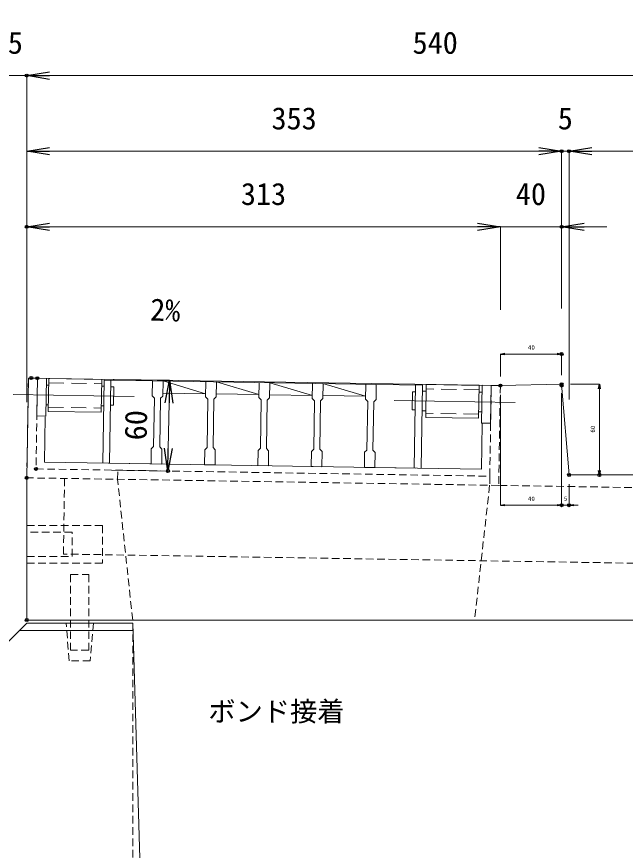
# Model space of a CAD drawing. Units: millimetres, scale not verified. Extents: x -1945 to 1945, y -1212 to 1628.
# Drawn here: x -1558 to -1156, y 67 to 619 of the extents above; entities that cross this region are included whole.
import ezdxf
from ezdxf.enums import TextEntityAlignment as Align

# ---------------------------------------------------------------- set-up
doc = ezdxf.new("R2010")
doc.units = ezdxf.units.MM
doc.header["$LTSCALE"] = 10
doc.header["$PDMODE"] = 32
doc.header["$PDSIZE"] = 2
doc.linetypes.add('USER1', pattern=[0.75, 0.5, -0.25])
doc.linetypes.add('USER3', pattern=[1.5, 1, -0.5])
doc.layers.add('0-0_0', color=7, linetype='Continuous')
doc.layers.add('0-2_DEFPOINTS', color=7, linetype='Continuous')
for name, color, linetype, lineweight in [('0-3_KIJUN', 7, 'USER1', 18), ('0-5_SUNPO_S10', 3, 'Continuous', 18), ('0-6_SUNPO_S2', 3, 'Continuous', 18), ('0-7_10-グレーチング', 5, 'Continuous', 18)]:
    doc.layers.add(name, color=color, linetype=linetype, lineweight=lineweight)
doc.styles.add('ＭＳ ゴシック', font='')
doc.styles.get('ＭＳ ゴシック').set_extended_font_data('MS Gothic')

# ---------------------------------------------------------------- blocks, each defined once
blk = doc.blocks.new('D2')
at = {"layer": '0-2_DEFPOINTS'}
blk.add_point((396.34, 1799.64), dxfattribs=at)
blk = doc.blocks.new('_OPEN')
at = {"layer": '0-0_0'}
blk.add_line((0, 0), (-1, 0), dxfattribs=at)
blk.add_lwpolyline([(-1, 0.1667), (0, 0), (-1, -0.1667)], dxfattribs=at)
blk = doc.blocks.new('D18')
at = {"layer": '0-2_DEFPOINTS'}
for p in [(746.84, 1795.53), (933.34, 1735.53), (1058.34, 1735.53)]:
    blk.add_point(p, dxfattribs=at)
at = {"layer": '0-5_SUNPO_S10'}
for p, q in [((796.84, 1795.53), (1058.34, 1795.53)), ((1058.34, 1780.53), (1058.34, 1750.53)), ((983.34, 1735.53), (1058.34, 1735.53))]:
    blk.add_line(p, q, dxfattribs=at)
at = {"layer": '0-5_SUNPO_S10', "xscale": 15, "yscale": 15}
for p, rotation in [((1058.34, 1795.53), 90), ((1058.34, 1735.53), 270)]:
    blk.add_blockref('_OPEN', p, dxfattribs=dict(at, rotation=rotation))
at = {"layer": '0-5_SUNPO_S10', "color": 7, "style": 'ＭＳ ゴシック'}
blk.add_text('60', height=14.66, rotation=90, dxfattribs=at).set_placement((1048.34, 1755.53), align=Align.BOTTOM_LEFT)
blk = doc.blocks.new('D20')
at = {"layer": '0-2_DEFPOINTS'}
for p in [(746.84, 1949.64), (746.84, 1795.53), (393.34, 1733.65)]:
    blk.add_point(p, dxfattribs=at)
at = {"layer": '0-5_SUNPO_S10'}
for p, q in [((393.34, 1783.65), (393.34, 1949.64)), ((408.34, 1949.64), (731.84, 1949.64)), ((746.84, 1845.53), (746.84, 1949.64))]:
    blk.add_line(p, q, dxfattribs=at)
at = {"layer": '0-5_SUNPO_S10', "xscale": 15, "yscale": 15, "rotation": 180}
blk.add_blockref('_OPEN', (393.34, 1949.64), dxfattribs=at)
at = {"layer": '0-5_SUNPO_S10', "xscale": 15, "yscale": 15}
blk.add_blockref('_OPEN', (746.84, 1949.64), dxfattribs=at)
at = {"layer": '0-5_SUNPO_S10', "color": 7, "style": 'ＭＳ ゴシック'}
blk.add_text('353', height=14.66, dxfattribs=at).set_placement((555.09, 1959.64), align=Align.BOTTOM_LEFT)
blk = doc.blocks.new('D21')
at = {"layer": '0-2_DEFPOINTS'}
for p in [(933.34, 1949.64), (751.84, 1735.53), (933.34, 1735.53)]:
    blk.add_point(p, dxfattribs=at)
at = {"layer": '0-5_SUNPO_S10'}
for p, q in [((751.84, 1785.53), (751.84, 1949.64)), ((766.84, 1949.64), (918.34, 1949.64)), ((933.34, 1785.53), (933.34, 1949.64))]:
    blk.add_line(p, q, dxfattribs=at)
at = {"layer": '0-5_SUNPO_S10', "xscale": 15, "yscale": 15, "rotation": 180}
blk.add_blockref('_OPEN', (751.84, 1949.64), dxfattribs=at)
at = {"layer": '0-5_SUNPO_S10', "xscale": 15, "yscale": 15}
blk.add_blockref('_OPEN', (933.34, 1949.64), dxfattribs=at)
at = {"layer": '0-5_SUNPO_S10', "color": 7, "style": 'ＭＳ ゴシック'}
blk.add_text('182', height=14.66, dxfattribs=at).set_placement((827.59, 1959.64), align=Align.BOTTOM_LEFT)
blk = doc.blocks.new('D22')
at = {"layer": '0-2_DEFPOINTS'}
for p in [(393.34, 1999.64), (393.34, 1733.65), (368.34, 1612.64)]:
    blk.add_point(p, dxfattribs=at)
at = {"layer": '0-5_SUNPO_S10'}
for p, q in [((353.34, 1999.64), (338.34, 1999.64)), ((368.34, 1662.64), (368.34, 1999.64)), ((368.34, 1999.64), (393.34, 1999.64)), ((393.34, 1783.65), (393.34, 1999.64)), ((408.34, 1999.64), (423.34, 1999.64))]:
    blk.add_line(p, q, dxfattribs=at)
at = {"layer": '0-5_SUNPO_S10', "xscale": 15, "yscale": 15}
blk.add_blockref('_OPEN', (368.34, 1999.64), dxfattribs=at)
at = {"layer": '0-5_SUNPO_S10', "xscale": 15, "yscale": 15, "rotation": 180}
blk.add_blockref('_OPEN', (393.34, 1999.64), dxfattribs=at)
at = {"layer": '0-5_SUNPO_S10', "color": 7, "style": 'ＭＳ ゴシック'}
blk.add_text('25', height=14.66, dxfattribs=at).set_placement((370.84, 2009.64), align=Align.BOTTOM_LEFT)
blk = doc.blocks.new('D23')
at = {"layer": '0-2_DEFPOINTS'}
for p in [(933.34, 1999.64), (393.34, 1733.65), (933.34, 1735.53)]:
    blk.add_point(p, dxfattribs=at)
at = {"layer": '0-5_SUNPO_S10'}
for p, q in [((393.34, 1783.65), (393.34, 1999.64)), ((408.34, 1999.64), (918.34, 1999.64)), ((933.34, 1785.53), (933.34, 1999.64))]:
    blk.add_line(p, q, dxfattribs=at)
at = {"layer": '0-5_SUNPO_S10', "xscale": 15, "yscale": 15, "rotation": 180}
blk.add_blockref('_OPEN', (393.34, 1999.64), dxfattribs=at)
at = {"layer": '0-5_SUNPO_S10', "xscale": 15, "yscale": 15}
blk.add_blockref('_OPEN', (933.34, 1999.64), dxfattribs=at)
at = {"layer": '0-5_SUNPO_S10', "color": 7, "style": 'ＭＳ ゴシック'}
blk.add_text('540', height=14.66, dxfattribs=at).set_placement((648.34, 2009.64), align=Align.BOTTOM_LEFT)
blk = doc.blocks.new('D25')
at = {"layer": '0-2_DEFPOINTS'}
for p in [(958.34, 2049.64), (368.34, 1612.64), (958.34, 1612.64)]:
    blk.add_point(p, dxfattribs=at)
at = {"layer": '0-5_SUNPO_S10'}
for p, q in [((368.34, 1662.64), (368.34, 2049.64)), ((383.34, 2049.64), (943.34, 2049.64)), ((958.34, 1662.64), (958.34, 2049.64))]:
    blk.add_line(p, q, dxfattribs=at)
at = {"layer": '0-5_SUNPO_S10', "xscale": 15, "yscale": 15, "rotation": 180}
blk.add_blockref('_OPEN', (368.34, 2049.64), dxfattribs=at)
at = {"layer": '0-5_SUNPO_S10', "xscale": 15, "yscale": 15}
blk.add_blockref('_OPEN', (958.34, 2049.64), dxfattribs=at)
at = {"layer": '0-5_SUNPO_S10', "color": 7, "style": 'ＭＳ ゴシック'}
blk.add_text('590', height=14.66, dxfattribs=at).set_placement((648.34, 2059.64), align=Align.BOTTOM_LEFT)
blk = doc.blocks.new('D26')
at = {"layer": '0-2_DEFPOINTS'}
for p in [(396.34, 1799.64), (268.34, 1639.64), (393.34, 1639.64)]:
    blk.add_point(p, dxfattribs=at)
at = {"layer": '0-5_SUNPO_S10'}
for p, q in [((346.34, 1799.64), (268.34, 1799.64)), ((268.34, 1784.64), (268.34, 1654.64)), ((343.34, 1639.64), (268.34, 1639.64))]:
    blk.add_line(p, q, dxfattribs=at)
at = {"layer": '0-5_SUNPO_S10', "xscale": 15, "yscale": 15}
for p, rotation in [((268.34, 1799.64), 90), ((268.34, 1639.64), 270)]:
    blk.add_blockref('_OPEN', p, dxfattribs=dict(at, rotation=rotation))
at = {"layer": '0-5_SUNPO_S10', "color": 7, "style": 'ＭＳ ゴシック'}
blk.add_text('160', height=14.66, rotation=90, dxfattribs=at).set_placement((258.34, 1704.64), align=Align.BOTTOM_LEFT)
blk = doc.blocks.new('D27')
at = {"layer": '0-2_DEFPOINTS'}
for p in [(393.34, 1639.64), (268.34, 1279.64), (663.34, 1279.64)]:
    blk.add_point(p, dxfattribs=at)
at = {"layer": '0-5_SUNPO_S10'}
for p, q in [((343.34, 1639.64), (268.34, 1639.64)), ((268.34, 1624.64), (268.34, 1294.64)), ((613.34, 1279.64), (268.34, 1279.64))]:
    blk.add_line(p, q, dxfattribs=at)
at = {"layer": '0-5_SUNPO_S10', "xscale": 15, "yscale": 15}
for p, rotation in [((268.34, 1639.64), 90), ((268.34, 1279.64), 270)]:
    blk.add_blockref('_OPEN', p, dxfattribs=dict(at, rotation=rotation))
at = {"layer": '0-5_SUNPO_S10', "color": 7, "style": 'ＭＳ ゴシック'}
blk.add_text('360', height=14.66, rotation=90, dxfattribs=at).set_placement((258.34, 1444.64), align=Align.BOTTOM_LEFT)
blk = doc.blocks.new('D28')
at = {"layer": '0-2_DEFPOINTS'}
for p in [(396.34, 1799.64), (218.34, 1279.64), (663.34, 1279.64)]:
    blk.add_point(p, dxfattribs=at)
at = {"layer": '0-5_SUNPO_S10'}
for p, q in [((346.34, 1799.64), (218.34, 1799.64)), ((218.34, 1784.64), (218.34, 1294.64)), ((613.34, 1279.64), (218.34, 1279.64))]:
    blk.add_line(p, q, dxfattribs=at)
at = {"layer": '0-5_SUNPO_S10', "xscale": 15, "yscale": 15}
for p, rotation in [((218.34, 1799.64), 90), ((218.34, 1279.64), 270)]:
    blk.add_blockref('_OPEN', p, dxfattribs=dict(at, rotation=rotation))
at = {"layer": '0-5_SUNPO_S10', "color": 7, "style": 'ＭＳ ゴシック'}
blk.add_text('520', height=14.66, rotation=90, dxfattribs=at).set_placement((208.34, 1524.64), align=Align.BOTTOM_LEFT)
blk = doc.blocks.new('D34')
at = {"layer": '0-2_DEFPOINTS'}
for p in [(393.34, 1899.64), (706.36, 1794.64), (393.34, 1733.65)]:
    blk.add_point(p, dxfattribs=at)
at = {"layer": '0-5_SUNPO_S10'}
for p, q in [((393.34, 1783.65), (393.34, 1899.64)), ((691.36, 1899.64), (408.34, 1899.64)), ((706.36, 1844.64), (706.36, 1899.64))]:
    blk.add_line(p, q, dxfattribs=at)
at = {"layer": '0-5_SUNPO_S10', "xscale": 15, "yscale": 15, "rotation": 180}
blk.add_blockref('_OPEN', (393.34, 1899.64), dxfattribs=at)
at = {"layer": '0-5_SUNPO_S10', "xscale": 15, "yscale": 15}
blk.add_blockref('_OPEN', (706.36, 1899.64), dxfattribs=at)
at = {"layer": '0-5_SUNPO_S10', "color": 7, "style": 'ＭＳ ゴシック'}
blk.add_text('313', height=14.66, dxfattribs=at).set_placement((534.85, 1909.64), align=Align.BOTTOM_LEFT)
blk = doc.blocks.new('D35')
at = {"layer": '0-2_DEFPOINTS'}
for p in [(746.84, 1899.64), (706.36, 1794.64), (746.84, 1795.53)]:
    blk.add_point(p, dxfattribs=at)
at = {"layer": '0-5_SUNPO_S10'}
for p, q in [((691.36, 1899.64), (676.36, 1899.64)), ((706.36, 1844.64), (706.36, 1899.64)), ((706.36, 1899.64), (746.84, 1899.64)), ((746.84, 1845.53), (746.84, 1899.64)), ((761.84, 1899.64), (776.84, 1899.64))]:
    blk.add_line(p, q, dxfattribs=at)
at = {"layer": '0-5_SUNPO_S10', "xscale": 15, "yscale": 15}
blk.add_blockref('_OPEN', (706.36, 1899.64), dxfattribs=at)
at = {"layer": '0-5_SUNPO_S10', "xscale": 15, "yscale": 15, "rotation": 180}
blk.add_blockref('_OPEN', (746.84, 1899.64), dxfattribs=at)
at = {"layer": '0-5_SUNPO_S10', "color": 7, "style": 'ＭＳ ゴシック'}
blk.add_text('40', height=14.66, dxfattribs=at).set_placement((716.6, 1909.64), align=Align.BOTTOM_LEFT)
blk = doc.blocks.new('D36')
at = {"layer": '0-2_DEFPOINTS'}
for p in [(746.84, 1815.53), (706.36, 1794.64), (746.84, 1795.53)]:
    blk.add_point(p, dxfattribs=at)
at = {"layer": '0-6_SUNPO_S2'}
for p, q in [((706.36, 1800.64), (706.36, 1815.53)), ((709.36, 1815.53), (743.84, 1815.53)), ((746.84, 1801.53), (746.84, 1815.53))]:
    blk.add_line(p, q, dxfattribs=at)
at = {"layer": '0-6_SUNPO_S2', "xscale": 3, "yscale": 3, "rotation": 180}
blk.add_blockref('_OPEN', (706.36, 1815.53), dxfattribs=at)
at = {"layer": '0-6_SUNPO_S2', "xscale": 3, "yscale": 3}
blk.add_blockref('_OPEN', (746.84, 1815.53), dxfattribs=at)
at = {"layer": '0-6_SUNPO_S2', "color": 7, "style": 'ＭＳ ゴシック'}
blk.add_text('40', height=2.933, dxfattribs=at).set_placement((724.6, 1817.53), align=Align.BOTTOM_LEFT)
blk = doc.blocks.new('D37')
at = {"layer": '0-2_DEFPOINTS'}
for p in [(746.84, 1795.53), (751.84, 1735.53), (751.84, 1715.53)]:
    blk.add_point(p, dxfattribs=at)
at = {"layer": '0-6_SUNPO_S2'}
for p, q in [((746.84, 1789.53), (746.84, 1715.53)), ((751.84, 1729.53), (751.84, 1715.53)), ((743.84, 1715.53), (740.84, 1715.53)), ((746.84, 1715.53), (751.84, 1715.53)), ((754.84, 1715.53), (757.84, 1715.53))]:
    blk.add_line(p, q, dxfattribs=at)
at = {"layer": '0-6_SUNPO_S2', "xscale": 3, "yscale": 3}
blk.add_blockref('_OPEN', (746.84, 1715.53), dxfattribs=at)
at = {"layer": '0-6_SUNPO_S2', "xscale": 3, "yscale": 3, "rotation": 180}
blk.add_blockref('_OPEN', (751.84, 1715.53), dxfattribs=at)
at = {"layer": '0-6_SUNPO_S2', "color": 7, "style": 'ＭＳ ゴシック'}
blk.add_text('5', height=2.93, dxfattribs=at).set_placement((748.34, 1717.53), align=Align.BOTTOM_LEFT)
blk = doc.blocks.new('D38')
at = {"layer": '0-2_DEFPOINTS'}
for p in [(706.36, 1794.64), (746.84, 1794.64), (746.84, 1715.53)]:
    blk.add_point(p, dxfattribs=at)
at = {"layer": '0-6_SUNPO_S2'}
for p, q in [((706.36, 1788.64), (706.36, 1715.53)), ((746.84, 1788.64), (746.84, 1715.53)), ((709.36, 1715.53), (743.84, 1715.53))]:
    blk.add_line(p, q, dxfattribs=at)
at = {"layer": '0-6_SUNPO_S2', "xscale": 3, "yscale": 3, "rotation": 180}
blk.add_blockref('_OPEN', (706.36, 1715.53), dxfattribs=at)
at = {"layer": '0-6_SUNPO_S2', "xscale": 3, "yscale": 3}
blk.add_blockref('_OPEN', (746.84, 1715.53), dxfattribs=at)
at = {"layer": '0-6_SUNPO_S2', "color": 7, "style": 'ＭＳ ゴシック'}
blk.add_text('40', height=2.933, dxfattribs=at).set_placement((724.6, 1717.53), align=Align.BOTTOM_LEFT)
blk = doc.blocks.new('D39')
at = {"layer": '0-2_DEFPOINTS'}
for p in [(746.84, 1795.53), (751.84, 1735.53), (771.84, 1735.53)]:
    blk.add_point(p, dxfattribs=at)
at = {"layer": '0-6_SUNPO_S2'}
for p, q in [((752.84, 1795.53), (771.84, 1795.53)), ((771.84, 1792.53), (771.84, 1738.53)), ((757.84, 1735.53), (771.84, 1735.53))]:
    blk.add_line(p, q, dxfattribs=at)
at = {"layer": '0-6_SUNPO_S2', "xscale": 3, "yscale": 3}
for p, rotation in [((771.84, 1795.53), 90), ((771.84, 1735.53), 270)]:
    blk.add_blockref('_OPEN', p, dxfattribs=dict(at, rotation=rotation))
at = {"layer": '0-6_SUNPO_S2', "color": 7, "style": 'ＭＳ ゴシック'}
blk.add_text('60', height=2.933, rotation=90, dxfattribs=at).set_placement((769.84, 1763.53), align=Align.BOTTOM_LEFT)
blk = doc.blocks.new('D40')
at = {"layer": '0-2_DEFPOINTS'}
for p in [(751.84, 1949.64), (746.84, 1795.53), (751.84, 1735.53)]:
    blk.add_point(p, dxfattribs=at)
at = {"layer": '0-5_SUNPO_S10'}
for p, q in [((731.84, 1949.64), (716.84, 1949.64)), ((746.84, 1845.53), (746.84, 1949.64)), ((746.84, 1949.64), (751.84, 1949.64)), ((751.84, 1785.53), (751.84, 1949.64)), ((766.84, 1949.64), (781.84, 1949.64))]:
    blk.add_line(p, q, dxfattribs=at)
at = {"layer": '0-5_SUNPO_S10', "xscale": 15, "yscale": 15}
blk.add_blockref('_OPEN', (746.84, 1949.64), dxfattribs=at)
at = {"layer": '0-5_SUNPO_S10', "xscale": 15, "yscale": 15, "rotation": 180}
blk.add_blockref('_OPEN', (751.84, 1949.64), dxfattribs=at)
at = {"layer": '0-5_SUNPO_S10', "color": 7, "style": 'ＭＳ ゴシック'}
blk.add_text('5', height=14.66, dxfattribs=at).set_placement((744.34, 1959.64), align=Align.BOTTOM_LEFT)
blk = doc.blocks.new('M16_insert_dan')
at = {"layer": '0-3_KIJUN', "color": 3}
for points in [[(0, -12.5), (-50, -12.5), (-50, 12.5), (0, 12.5)], [(0, 8), (-30, 8), (-30, -8), (0, -8)]]:
    blk.add_lwpolyline(points, close=True, dxfattribs=at)
blk = doc.blocks.new('D43')
at = {"layer": '0-2_DEFPOINTS'}
for p in [(400.4, 1799.54), (399.44, 1739.55), (486.64, 1738.15)]:
    blk.add_point(p, dxfattribs=at)
at = {"layer": '0-5_SUNPO_S10'}
for p, q in [((450.39, 1798.74), (487.6, 1798.14)), ((487.36, 1783.14), (486.88, 1753.15)), ((449.43, 1738.75), (486.64, 1738.15))]:
    blk.add_line(p, q, dxfattribs=at)
at = {"layer": '0-5_SUNPO_S10', "xscale": 15, "yscale": 15}
for p, rotation in [((487.6, 1798.14), 89.08176), ((486.64, 1738.15), 269.08176)]:
    blk.add_blockref('_OPEN', p, dxfattribs=dict(at, rotation=rotation))
at = {"layer": '0-5_SUNPO_S10', "color": 7, "style": 'ＭＳ ゴシック'}
blk.add_text('60', height=14.66, rotation=89.082, dxfattribs=at).set_placement((476.96, 1758.31), align=Align.BOTTOM_LEFT)
blk = doc.blocks.new('A$C1CFC045D')
at = {"layer": '0-7_10-グレーチング'}
for p, q in [((16, 55.5), (22, 55.5)), ((16, 55.5), (16, 30.5)), ((22, 55.5), (22, 30.5)), ((23.5, 55.35), (23.5, 33.65)), ((23.5, 55.35), (58.5, 55.35)), ((58.5, 55.35), (58.5, 33.65)), ((308, 55.35), (273, 55.35)), ((273, 55.35), (273, 33.65)), ((308, 55.35), (308, 33.65)), ((310, 55.5), (310, 30.5)), ((316, 55.5), (310, 55.5)), ((316, 30.5), (316, 55.5)), ((60, 55), (60, 0)), ((92, 55), (60, 55)), ((64.5, 55), (64.5, 0)), ((64.5, 50.5), (66.5, 50.5)), ((66.5, 50.5), (66.5, 38.5)), ((92, 45), (92, 55)), ((240, 55), (92, 55)), ((99, 45), (99, 55)), ((127.29, 47), (99, 55)), ((127.29, 45), (127.29, 55)), ((134.29, 45), (134.29, 55)), ((162.57, 47), (134.29, 55)), ((162.57, 45), (162.57, 55)), ((169.57, 45), (169.57, 55)), ((197.86, 47), (169.57, 55)), ((197.86, 45), (197.86, 55)), ((233, 47), (204.71, 55)), ((204.86, 45), (204.86, 55)), ((233, 45), (233, 55)), ((270.5, 55), (240, 55)), ((240, 45), (240, 55)), ((264, 50.5), (264, 38.5)), ((266, 50.5), (264, 50.5)), ((266, 55), (266, 0)), ((270.5, 55), (270.5, 0)), ((0, 44.5), (80, 44.5)), ((92, 45), (93.5, 43.5)), ((99, 45), (97.5, 43.5)), ((127.29, 47), (99, 47)), ((127.29, 45), (128.79, 43.5)), ((134.29, 45), (132.79, 43.5)), ((162.57, 47), (134.29, 47)), ((162.57, 45), (164.07, 43.5)), ((169.57, 45), (168.07, 43.5)), ((197.86, 47), (169.57, 47)), ((197.86, 45), (199.36, 43.5)), ((204.86, 45), (203.36, 43.5)), ((233, 47), (204.71, 47)), ((233, 45), (234.5, 43.5)), ((240, 45), (238.5, 43.5)), ((332, 44.5), (252, 44.5)), ((93.5, 11.5), (93.5, 43.5)), ((97.5, 11.5), (97.5, 43.5)), ((128.79, 11.5), (128.79, 43.5)), ((132.79, 11.5), (132.79, 43.5)), ((164.07, 11.5), (164.07, 43.5)), ((168.07, 11.5), (168.07, 43.5)), ((199.36, 11.5), (199.36, 43.5)), ((203.36, 11.5), (203.36, 43.5)), ((234.5, 11.5), (234.5, 43.5)), ((238.5, 11.5), (238.5, 43.5)), ((23.5, 33.65), (58.5, 33.65)), ((64.5, 38.5), (66.5, 38.5)), ((266, 38.5), (264, 38.5)), ((308, 33.65), (273, 33.65)), ((16, 30.5), (22, 30.5)), ((21.5, 30), (21.5, 0)), ((316, 30.5), (310, 30.5)), ((310.5, 30), (310.5, 0)), ((93.5, 11.5), (92, 10)), ((97.5, 11.5), (99, 10)), ((128.79, 11.5), (127.29, 10)), ((132.79, 11.5), (134.29, 10)), ((164.07, 11.5), (162.57, 10)), ((168.07, 11.5), (169.57, 10)), ((199.36, 11.5), (197.86, 10)), ((203.36, 11.5), (204.86, 10)), ((234.5, 11.5), (233, 10)), ((238.5, 11.5), (240, 10)), ((92, 0), (92, 10)), ((99, 0), (99, 10)), ((127.29, 0), (127.29, 10)), ((134.29, 0), (134.29, 10)), ((162.57, 0), (162.57, 10)), ((169.57, 0), (169.57, 10)), ((197.86, 0), (197.86, 10)), ((204.86, 0), (204.86, 10)), ((233, 0), (233, 10)), ((240, 0), (240, 10)), ((92, 0), (21.5, 0)), ((266.5, 0), (64, 0)), ((92, 0), (99, 0)), ((127.29, 0), (134.29, 0)), ((162.57, 0), (169.57, 0)), ((197.86, 0), (204.86, 0)), ((233, 0), (240, 0)), ((240, 0), (310.5, 0))]:
    blk.add_line(p, q, dxfattribs=at)
at = {"layer": '0-7_10-グレーチング', "linetype": 'USER3'}
for p, q in [((22, 51), (23.5, 51)), ((23.5, 52.55), (58.5, 52.55)), ((58.5, 51), (60, 51)), ((273, 51), (270.5, 51)), ((308, 52.55), (273, 52.55)), ((310, 51), (308, 51)), ((22, 38), (23.5, 38)), ((23.5, 36.45), (58.5, 36.45)), ((58.5, 38), (60, 38)), ((273, 38), (270.5, 38)), ((308, 36.45), (273, 36.45)), ((310, 38), (308, 38))]:
    blk.add_line(p, q, dxfattribs=at)

msp = doc.modelspace()

# ---------------------------------------------------------------- linework, layer by layer
at = {"layer": '0-3_KIJUN', "linetype": 'Continuous'}
msp.add_line((-1556.66, 212.64), (-1481.66, 212.64), dxfattribs=at)
msp.add_lwpolyline([(-1011.66, 315.53), (-1011.66, 219.64), (-1551.66, 219.64), (-1551.66, 313.65), (-1550.6, 379.64), (-1238.64, 374.64), (-1198.16, 375.53), (-1193.16, 315.53)], close=True, dxfattribs=at)
at = {"layer": '0-3_KIJUN'}
for points in [[(-1244.64, 374.73), (-1238.64, 374.64), (-1239.7, 308.65), (-1551.66, 313.65), (-1550.6, 379.64), (-1544.6, 379.54), (-1545.56, 319.55), (-1245.6, 314.74)], [(-1522.66, 249.64), (-1510.66, 249.64), (-1510.66, 199.64), (-1522.66, 199.64)], [(-1525.66, 217.64), (-1507.66, 217.64), (-1509.66, 192.64), (-1523.66, 192.64)]]:
    msp.add_lwpolyline(points, close=True, dxfattribs=at)
for points in [[(-1245.6, 314.74), (-1245.7, 308.74), (-1255.7, 219.64), (-1481.67, 219.64), (-1491.67, 312.68), (-1491.57, 318.68)], [(-1239.2, 308.64), (-1036.72, 305.39), (-1037.52, 255.4), (-1527.46, 263.25), (-1526.66, 313.24)], [(-1481.66, 217.64), (-1481.66, -285.36), (-1081.66, -285.36), (-1081.66, 217.64)]]:
    msp.add_lwpolyline(points, dxfattribs=at)
at = {"layer": '0-3_KIJUN', "linetype": 'Continuous'}
msp.add_lwpolyline([(-1476.66, 54.64), (-1481.66, 217.64), (-1551.66, 217.64), (-1576.66, 192.64), (-1576.66, -360.36), (-1556.66, -380.36), (-1006.66, -380.36), (-986.66, -360.36), (-986.66, 192.64), (-1011.66, 217.64), (-1081.66, 217.64), (-1086.66, 54.64)], dxfattribs=at)

# ---------------------------------------------------------------- block references
at = {"layer": '0-3_KIJUN', "rotation": 180}
msp.add_blockref('M16_insert_dan', (-1551.66, 269.64), dxfattribs=at)
at = {"layer": '0-5_SUNPO_S10'}
for name in ['D25', 'D22', 'D23', 'D20', 'D40', 'D21', 'D34', 'D35', 'D2', 'D28', 'D26', 'D43', 'D18', 'D27']:
    msp.add_blockref(name, (-1945, -1420), dxfattribs=at)
at = {"layer": '0-6_SUNPO_S2'}
for name in ['D36', 'D38', 'D37', 'D39']:
    msp.add_blockref(name, (-1945, -1420), dxfattribs=at)
at = {"layer": '0-7_10-グレーチング', "rotation": 359.08176}
msp.add_blockref('A$C1CFC045D', (-1561.49, 324.3), dxfattribs=at)

# ---------------------------------------------------------------- texts
at = {"layer": '0-5_SUNPO_S10', "color": 7, "style": 'ＭＳ ゴシック'}
msp.add_text('2%', height=14.66, rotation=358, dxfattribs=at).set_placement((-1470.5, 413.32), align=Align.BOTTOM_LEFT)
msp.add_text('ボンド接着', height=13.2, dxfattribs=at).set_placement((-1431.66, 148.64), align=Align.BOTTOM_LEFT)

doc.saveas('drawing.dxf')
